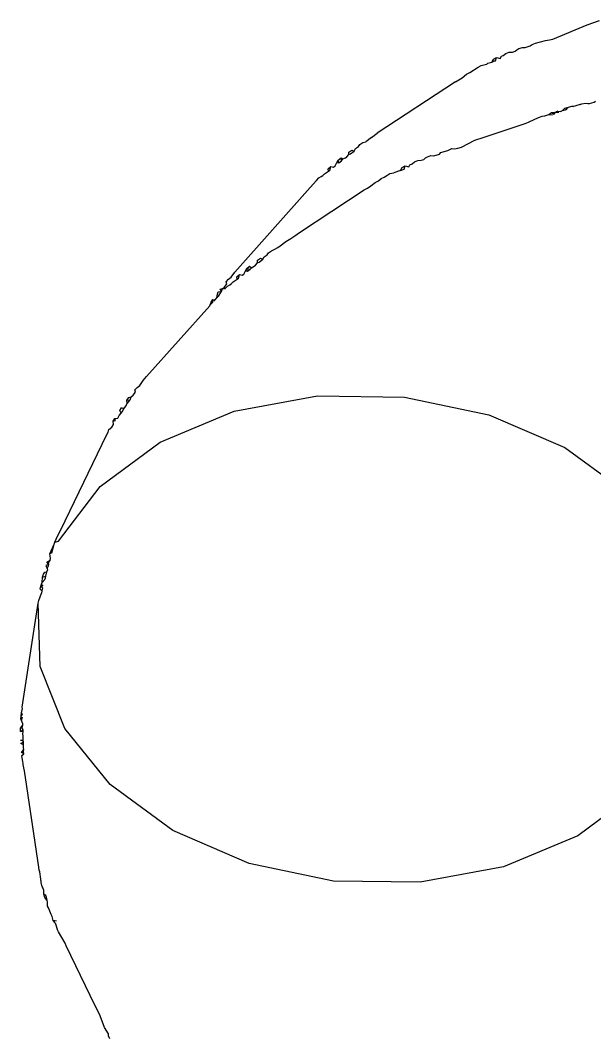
# Model space of a CAD drawing. Header units: inches. Extents: x 9636 to 21597, y -10243 to 557.
# Drawn here: x 14773.528 to 14774.12, y -8336.13 to -8335.081 of the extents above; entities that cross this region are included whole.
import ezdxf

# ---------------------------------------------------------------- set-up
doc = ezdxf.new("R2010")
doc.units = ezdxf.units.IN
doc.header["$MEASUREMENT"] = 0
doc.layers.add('Edges', color=7, linetype='Continuous')

# ---------------------------------------------------------------- blocks, each defined once
blk = doc.blocks.new('FF')
at = {"layer": 'Edges', "color": 252, "true_color": 0x939598}
for p, q in [((14774.1117, -8335.0859), (14774.1244, -8335.0814)), ((14774.0766, -8335.1006), (14774.1117, -8335.0859)), ((14774.0552, -8335.1061), (14774.0588, -8335.105)), ((14774.0588, -8335.105), (14774.0691, -8335.1023)), ((14774.0691, -8335.1023), (14774.0729, -8335.1014)), ((14774.0729, -8335.1014), (14774.0766, -8335.1006)), ((14774.0255, -8335.1177), (14774.0282, -8335.1156)), ((14774.0282, -8335.1156), (14774.0317, -8335.1142)), ((14774.0317, -8335.1142), (14774.0349, -8335.114)), ((14774.0349, -8335.114), (14774.0376, -8335.1131)), ((14774.0376, -8335.1131), (14774.0394, -8335.1116)), ((14774.0394, -8335.1116), (14774.0415, -8335.1105)), ((14774.0415, -8335.1105), (14774.0451, -8335.1093)), ((14774.0451, -8335.1093), (14774.0479, -8335.1094)), ((14774.0479, -8335.1094), (14774.0532, -8335.1075)), ((14774.0532, -8335.1075), (14774.0552, -8335.1061)), ((14774.0085, -8335.1264), (14774.0097, -8335.1256)), ((14774.0097, -8335.1256), (14774.0136, -8335.1246)), ((14774.0136, -8335.1246), (14774.0153, -8335.1214)), ((14774.0136, -8335.1246), (14774.0158, -8335.1232)), ((14774.0153, -8335.1214), (14774.0186, -8335.1198)), ((14774.0158, -8335.1232), (14774.0176, -8335.1232)), ((14774.0176, -8335.1232), (14774.0186, -8335.1198)), ((14774.0186, -8335.1198), (14774.0222, -8335.1207)), ((14774.0222, -8335.1207), (14774.0237, -8335.1184)), ((14774.0237, -8335.1184), (14774.0255, -8335.1177)), ((14773.9876, -8335.1368), (14773.991, -8335.1352)), ((14773.991, -8335.1352), (14773.9995, -8335.1296)), ((14773.9995, -8335.1296), (14774.0028, -8335.1278)), ((14774.0028, -8335.1278), (14774.0068, -8335.127)), ((14774.0068, -8335.127), (14774.0085, -8335.1264)), ((14773.9762, -8335.1446), (14773.8957, -8335.1977)), ((14773.9762, -8335.1446), (14773.9796, -8335.1428)), ((14773.9796, -8335.1428), (14773.9831, -8335.1405)), ((14773.9831, -8335.1405), (14773.9876, -8335.1368)), ((14774.1027, -8335.1682), (14774.1064, -8335.1673)), ((14774.1046, -8335.168), (14774.1064, -8335.1673)), ((14774.1064, -8335.1673), (14774.1101, -8335.1665)), ((14774.1101, -8335.1665), (14774.1124, -8335.1671)), ((14774.1124, -8335.1671), (14774.1144, -8335.1669)), ((14774.1144, -8335.1669), (14774.1189, -8335.1655)), ((14774.1189, -8335.1655), (14774.1206, -8335.1645)), ((14774.0683, -8335.1798), (14774.0725, -8335.1783)), ((14774.0725, -8335.1783), (14774.0752, -8335.1764)), ((14774.0725, -8335.1783), (14774.0762, -8335.1786)), ((14774.0752, -8335.1764), (14774.0792, -8335.1759)), ((14774.0752, -8335.1764), (14774.0779, -8335.1779)), ((14774.0779, -8335.1779), (14774.0792, -8335.1759)), ((14774.0817, -8335.175), (14774.0792, -8335.1759)), ((14774.0792, -8335.1759), (14774.0828, -8335.176)), ((14774.0817, -8335.175), (14774.0845, -8335.1753)), ((14774.0845, -8335.1753), (14774.0863, -8335.1741)), ((14774.0863, -8335.1741), (14774.0888, -8335.1719)), ((14774.0863, -8335.1741), (14774.0894, -8335.1734)), ((14774.0888, -8335.1719), (14774.0925, -8335.1709)), ((14774.0894, -8335.1734), (14774.0925, -8335.1709)), ((14774.0894, -8335.1734), (14774.0912, -8335.1728)), ((14774.0925, -8335.1709), (14774.0961, -8335.1699)), ((14774.0961, -8335.1699), (14774.0996, -8335.1695)), ((14774.0961, -8335.1699), (14774.0978, -8335.1701)), ((14774.0996, -8335.1695), (14774.1027, -8335.1682)), ((14774.0047, -8335.2019), (14774.0489, -8335.1873)), ((14774.0489, -8335.1873), (14774.0523, -8335.1857)), ((14774.0523, -8335.1857), (14774.0619, -8335.1815)), ((14774.0619, -8335.1815), (14774.0654, -8335.1801)), ((14774.0654, -8335.1801), (14774.0683, -8335.1798)), ((14773.8899, -8335.202), (14773.8957, -8335.1977)), ((14773.8763, -8335.2113), (14773.8779, -8335.2092)), ((14773.8779, -8335.2092), (14773.881, -8335.2073)), ((14773.881, -8335.2073), (14773.8841, -8335.2065)), ((14773.8899, -8335.202), (14773.8841, -8335.2065)), ((14773.9825, -8335.212), (14773.9962, -8335.2049)), ((14773.9962, -8335.2049), (14774.0047, -8335.2019)), ((14773.8643, -8335.2219), (14773.8665, -8335.2195)), ((14773.8664, -8335.217), (14773.8694, -8335.2149)), ((14773.8665, -8335.2195), (14773.8664, -8335.217)), ((14773.8665, -8335.2195), (14773.8683, -8335.2188)), ((14773.8683, -8335.2188), (14773.8719, -8335.216)), ((14773.8694, -8335.2149), (14773.8719, -8335.216)), ((14773.8719, -8335.216), (14773.8733, -8335.2132)), ((14773.8733, -8335.2132), (14773.8763, -8335.2113)), ((14773.9538, -8335.2208), (14773.9599, -8335.219)), ((14773.9599, -8335.219), (14773.9611, -8335.2175)), ((14773.9611, -8335.2175), (14773.9647, -8335.2164)), ((14773.9647, -8335.2164), (14773.9684, -8335.2154)), ((14773.9684, -8335.2154), (14773.9724, -8335.2132)), ((14773.9724, -8335.2132), (14773.9751, -8335.2137)), ((14773.9751, -8335.2137), (14773.9788, -8335.2129)), ((14773.9788, -8335.2129), (14773.9825, -8335.212)), ((14773.8522, -8335.2313), (14773.854, -8335.2278)), ((14773.854, -8335.2278), (14773.8556, -8335.2253)), ((14773.854, -8335.2278), (14773.8562, -8335.2282)), ((14773.8556, -8335.2253), (14773.8584, -8335.2231)), ((14773.8562, -8335.2282), (14773.8556, -8335.2253)), ((14773.8562, -8335.2282), (14773.8589, -8335.226)), ((14773.8562, -8335.2282), (14773.8576, -8335.2271)), ((14773.8576, -8335.2271), (14773.8589, -8335.226)), ((14773.8589, -8335.226), (14773.8584, -8335.2231)), ((14773.8584, -8335.2231), (14773.8601, -8335.2238)), ((14773.8589, -8335.226), (14773.8601, -8335.2238)), ((14773.8601, -8335.2238), (14773.8629, -8335.223)), ((14773.8629, -8335.223), (14773.8643, -8335.2219)), ((14773.9282, -8335.2321), (14773.9292, -8335.23)), ((14773.9292, -8335.23), (14773.9316, -8335.2291)), ((14773.9316, -8335.2291), (14773.9341, -8335.227)), ((14773.9341, -8335.227), (14773.9376, -8335.2256)), ((14773.9376, -8335.2256), (14773.9408, -8335.2254)), ((14773.9408, -8335.2254), (14773.9435, -8335.2245)), ((14773.9435, -8335.2245), (14773.9453, -8335.2231)), ((14773.9453, -8335.2231), (14773.9474, -8335.2219)), ((14773.9474, -8335.2219), (14773.951, -8335.2207)), ((14773.951, -8335.2207), (14773.9538, -8335.2208)), ((14773.8381, -8335.2423), (14773.8398, -8335.241)), ((14773.8398, -8335.241), (14773.8413, -8335.2393)), ((14773.8413, -8335.2393), (14773.8454, -8335.2366)), ((14773.8453, -8335.2342), (14773.8479, -8335.2318)), ((14773.8454, -8335.2366), (14773.8453, -8335.2342)), ((14773.8454, -8335.2366), (14773.8468, -8335.2355)), ((14773.8468, -8335.2355), (14773.8479, -8335.2318)), ((14773.8479, -8335.2318), (14773.8508, -8335.2324)), ((14773.8508, -8335.2324), (14773.8522, -8335.2313)), ((14773.9029, -8335.243), (14773.9055, -8335.241)), ((14773.9055, -8335.241), (14773.9087, -8335.2392)), ((14773.9087, -8335.2392), (14773.9127, -8335.2384)), ((14773.9198, -8335.2359), (14773.9127, -8335.2384)), ((14773.9198, -8335.2359), (14773.9212, -8335.2328)), ((14773.9198, -8335.2359), (14773.9235, -8335.2346)), ((14773.9212, -8335.2328), (14773.9246, -8335.2312)), ((14773.9235, -8335.2346), (14773.9246, -8335.2312)), ((14773.9246, -8335.2312), (14773.9282, -8335.2321)), ((14773.8266, -8335.2534), (14773.8332, -8335.2461)), ((14773.8332, -8335.2461), (14773.8356, -8335.2436)), ((14773.8356, -8335.2436), (14773.8381, -8335.2423)), ((14773.8855, -8335.2542), (14773.889, -8335.2519)), ((14773.889, -8335.2519), (14773.8936, -8335.2482)), ((14773.8936, -8335.2482), (14773.8969, -8335.2466)), ((14773.8969, -8335.2466), (14773.8998, -8335.2443)), ((14773.8998, -8335.2443), (14773.9029, -8335.243)), ((14773.7489, -8335.3407), (14773.8266, -8335.2534)), ((14773.8157, -8335.2998), (14773.8821, -8335.256)), ((14773.8821, -8335.256), (14773.8855, -8335.2542)), ((14773.8066, -8335.3059), (14773.8107, -8335.3031)), ((14773.8107, -8335.3031), (14773.8157, -8335.2998)), ((14773.7934, -8335.3153), (14773.7958, -8335.3135)), ((14773.7958, -8335.3135), (14773.8017, -8335.3091)), ((14773.8017, -8335.3091), (14773.8066, -8335.3059)), ((14773.7778, -8335.3274), (14773.7792, -8335.3247)), ((14773.7792, -8335.3247), (14773.7822, -8335.3227)), ((14773.7822, -8335.3227), (14773.7838, -8335.3207)), ((14773.7838, -8335.3207), (14773.7869, -8335.3187)), ((14773.7869, -8335.3187), (14773.7901, -8335.3168)), ((14773.7901, -8335.3168), (14773.7934, -8335.3153)), ((14773.7615, -8335.3368), (14773.7643, -8335.3345)), ((14773.7643, -8335.3345), (14773.7663, -8335.3363)), ((14773.7663, -8335.3363), (14773.7689, -8335.3344)), ((14773.7689, -8335.3344), (14773.7703, -8335.3333)), ((14773.7703, -8335.3333), (14773.7725, -8335.331)), ((14773.7724, -8335.3284), (14773.7753, -8335.3263)), ((14773.7725, -8335.331), (14773.7724, -8335.3284)), ((14773.7725, -8335.331), (14773.7742, -8335.3302)), ((14773.7742, -8335.3302), (14773.7778, -8335.3274)), ((14773.7753, -8335.3263), (14773.7778, -8335.3274)), ((14773.7424, -8335.3479), (14773.7454, -8335.3458)), ((14773.7454, -8335.3458), (14773.7489, -8335.3407)), ((14773.7512, -8335.3456), (14773.7539, -8335.3432)), ((14773.7514, -8335.348), (14773.7512, -8335.3456)), ((14773.7528, -8335.3469), (14773.7539, -8335.3432)), ((14773.7539, -8335.3432), (14773.7567, -8335.3438)), ((14773.7567, -8335.3438), (14773.7582, -8335.3427)), ((14773.7582, -8335.3427), (14773.7599, -8335.3393)), ((14773.7599, -8335.3393), (14773.7615, -8335.3368)), ((14773.7599, -8335.3393), (14773.7621, -8335.3397)), ((14773.7621, -8335.3397), (14773.7615, -8335.3368)), ((14773.7615, -8335.3368), (14773.7649, -8335.3375)), ((14773.7621, -8335.3397), (14773.7649, -8335.3375)), ((14773.7649, -8335.3375), (14773.7663, -8335.3363)), ((14773.7364, -8335.3576), (14773.7385, -8335.356)), ((14773.7385, -8335.356), (14773.7407, -8335.3528)), ((14773.7391, -8335.3575), (14773.7416, -8335.355)), ((14773.7401, -8335.3505), (14773.7424, -8335.3479)), ((14773.7407, -8335.3528), (14773.7401, -8335.3505)), ((14773.7416, -8335.355), (14773.744, -8335.3537)), ((14773.744, -8335.3537), (14773.7457, -8335.3524)), ((14773.7457, -8335.3524), (14773.7472, -8335.3507)), ((14773.7472, -8335.3507), (14773.7514, -8335.348)), ((14773.7514, -8335.348), (14773.7528, -8335.3469)), ((14773.7287, -8335.3692), (14773.7306, -8335.367)), ((14773.7306, -8335.367), (14773.7313, -8335.3633)), ((14773.7306, -8335.367), (14773.7322, -8335.3652)), ((14773.7313, -8335.3633), (14773.732, -8335.3609)), ((14773.732, -8335.3609), (14773.7353, -8335.3607)), ((14773.7322, -8335.3652), (14773.7353, -8335.3607)), ((14773.734, -8335.3581), (14773.7364, -8335.3576)), ((14773.7353, -8335.3607), (14773.734, -8335.3581)), ((14773.7353, -8335.3607), (14773.7364, -8335.3576)), ((14773.7364, -8335.3576), (14773.7391, -8335.3575)), ((14773.7233, -8335.3752), (14773.6582, -8335.4482)), ((14773.7233, -8335.3752), (14773.7245, -8335.3717)), ((14773.7233, -8335.3752), (14773.724, -8335.3738)), ((14773.724, -8335.3738), (14773.7265, -8335.3717)), ((14773.7245, -8335.3717), (14773.7264, -8335.3688)), ((14773.7265, -8335.3717), (14773.7264, -8335.3688)), ((14773.7264, -8335.3688), (14773.7287, -8335.3692)), ((14773.7275, -8335.3706), (14773.7287, -8335.3692)), ((14773.6548, -8335.4521), (14773.6582, -8335.4482)), ((14773.6461, -8335.4619), (14773.6483, -8335.4593)), ((14773.6483, -8335.4593), (14773.6513, -8335.4573)), ((14773.6513, -8335.4573), (14773.6548, -8335.4521)), ((14773.6379, -8335.4723), (14773.64, -8335.4696)), ((14773.6379, -8335.4723), (14773.6412, -8335.4722)), ((14773.64, -8335.4696), (14773.6424, -8335.469)), ((14773.6403, -8335.4736), (14773.6412, -8335.4722)), ((14773.6412, -8335.4722), (14773.6424, -8335.469)), ((14773.6424, -8335.469), (14773.6444, -8335.4674)), ((14773.6444, -8335.4674), (14773.6466, -8335.4643)), ((14773.6466, -8335.4643), (14773.6461, -8335.4619)), ((14773.7485, -8335.4838), (14773.8343, -8335.468)), ((14773.8343, -8335.468), (14773.9236, -8335.4692)), ((14773.9236, -8335.4692), (14774.0105, -8335.4874)), ((14773.6305, -8335.4831), (14773.6324, -8335.4802)), ((14773.6348, -8335.4814), (14773.6324, -8335.4802)), ((14773.633, -8335.4843), (14773.6348, -8335.4814)), ((14773.6348, -8335.4814), (14773.6366, -8335.4789)), ((14773.6366, -8335.4789), (14773.6381, -8335.4759)), ((14773.6366, -8335.4789), (14773.6376, -8335.4775)), ((14773.6381, -8335.4759), (14773.6379, -8335.4723)), ((14773.6381, -8335.4759), (14773.6403, -8335.4736)), ((14773.6238, -8335.4942), (14773.6255, -8335.4913)), ((14773.6255, -8335.4913), (14773.6284, -8335.4911)), ((14773.626, -8335.4935), (14773.6255, -8335.4913)), ((14773.6284, -8335.4911), (14773.6299, -8335.4881)), ((14773.6284, -8335.4911), (14773.6294, -8335.4897)), ((14773.6294, -8335.4897), (14773.6299, -8335.4881)), ((14773.6299, -8335.4881), (14773.632, -8335.4857)), ((14773.632, -8335.4857), (14773.6305, -8335.4831)), ((14773.632, -8335.4857), (14773.633, -8335.4843)), ((14773.6721, -8335.5157), (14773.7485, -8335.4838)), ((14774.0105, -8335.4874), (14774.089, -8335.5213)), ((14773.6186, -8335.5055), (14773.6193, -8335.5026)), ((14773.6193, -8335.5026), (14773.6223, -8335.5001)), ((14773.6223, -8335.5001), (14773.624, -8335.4975)), ((14773.6238, -8335.4942), (14773.626, -8335.4935)), ((14773.624, -8335.4975), (14773.6238, -8335.4942)), ((14773.5742, -8335.5966), (14773.6172, -8335.5078)), ((14773.6172, -8335.5078), (14773.6186, -8335.5055)), ((14773.6104, -8335.5613), (14773.6721, -8335.5157)), ((14774.089, -8335.5213), (14774.1538, -8335.5686)), ((14773.5676, -8335.6177), (14773.6104, -8335.5613)), ((14773.5649, -8335.6157), (14773.5742, -8335.5966)), ((14773.5629, -8335.6208), (14773.5635, -8335.6187)), ((14773.5635, -8335.6187), (14773.5649, -8335.6157)), ((14773.5635, -8335.6187), (14773.5676, -8335.6177)), ((14773.5586, -8335.6305), (14773.5598, -8335.6274)), ((14773.5598, -8335.6274), (14773.5629, -8335.6208)), ((14773.5606, -8335.6296), (14773.5598, -8335.6274)), ((14773.5606, -8335.6296), (14773.5629, -8335.6208)), ((14773.5554, -8335.6393), (14773.5587, -8335.6371)), ((14773.5575, -8335.6415), (14773.5554, -8335.6393)), ((14773.5572, -8335.6398), (14773.5587, -8335.6371)), ((14773.5575, -8335.6415), (14773.5572, -8335.6398)), ((14773.5606, -8335.6296), (14773.5586, -8335.6305)), ((14773.5587, -8335.6326), (14773.5586, -8335.6305)), ((14773.5591, -8335.6355), (14773.5587, -8335.6326)), ((14773.5587, -8335.6371), (14773.5591, -8335.6355)), ((14773.5519, -8335.6515), (14773.5534, -8335.6495)), ((14773.5534, -8335.6495), (14773.5555, -8335.6492)), ((14773.5543, -8335.6536), (14773.5555, -8335.6492)), ((14773.5575, -8335.6415), (14773.5544, -8335.6425)), ((14773.5544, -8335.6425), (14773.5559, -8335.6459)), ((14773.5555, -8335.6492), (14773.556, -8335.6476)), ((14773.5559, -8335.6459), (14773.5571, -8335.6431)), ((14773.5559, -8335.6459), (14773.556, -8335.6476)), ((14773.5571, -8335.6431), (14773.5575, -8335.6415)), ((14773.55, -8335.6618), (14773.5506, -8335.6602)), ((14773.5506, -8335.6602), (14773.5511, -8335.6547)), ((14773.5506, -8335.6602), (14773.5535, -8335.6569)), ((14773.5511, -8335.6547), (14773.5519, -8335.6515)), ((14773.5511, -8335.6547), (14773.5543, -8335.6536)), ((14773.5535, -8335.6569), (14773.554, -8335.6553)), ((14773.554, -8335.6553), (14773.5543, -8335.6536)), ((14773.5473, -8335.6787), (14773.5499, -8335.671)), ((14773.5487, -8335.6671), (14773.5493, -8335.6638)), ((14773.5504, -8335.6689), (14773.5487, -8335.6671)), ((14773.5493, -8335.6638), (14773.55, -8335.6618)), ((14773.5493, -8335.6638), (14773.5509, -8335.666)), ((14773.5504, -8335.6689), (14773.5499, -8335.671)), ((14773.5517, -8335.6641), (14773.55, -8335.6618)), ((14773.5509, -8335.666), (14773.5504, -8335.6689)), ((14773.5301, -8335.7884), (14773.5466, -8335.6813)), ((14773.5466, -8335.6813), (14773.5473, -8335.6787)), ((14773.5487, -8335.7467), (14773.5466, -8335.6813)), ((14773.5739, -8335.8105), (14773.5487, -8335.7467)), ((14773.529, -8335.7976), (14773.5293, -8335.7943)), ((14773.529, -8335.7976), (14773.5304, -8335.7961)), ((14773.5293, -8335.7943), (14773.5302, -8335.79)), ((14773.5304, -8335.7961), (14773.5293, -8335.7943)), ((14773.5302, -8335.79), (14773.5301, -8335.7884)), ((14773.5282, -8335.8101), (14773.5307, -8335.8072)), ((14773.5287, -8335.8009), (14773.529, -8335.7976)), ((14773.5294, -8335.8024), (14773.5287, -8335.8009)), ((14773.5294, -8335.8024), (14773.5304, -8335.7985)), ((14773.5307, -8335.8055), (14773.5294, -8335.8024)), ((14773.53, -8335.8101), (14773.5307, -8335.8072)), ((14773.5307, -8335.8072), (14773.5307, -8335.8055)), ((14773.5282, -8335.8134), (14773.5282, -8335.8101)), ((14773.5282, -8335.8134), (14773.5309, -8335.8118)), ((14773.5309, -8335.8134), (14773.5282, -8335.8134)), ((14773.5309, -8335.8118), (14773.53, -8335.8101)), ((14773.5306, -8335.8163), (14773.5309, -8335.8134)), ((14773.5311, -8335.818), (14773.5306, -8335.8163)), ((14773.5309, -8335.8134), (14773.5309, -8335.8118)), ((14773.5311, -8335.8196), (14773.5311, -8335.818)), ((14773.6205, -8335.8681), (14773.5739, -8335.8105)), ((14773.5283, -8335.8226), (14773.5311, -8335.8226)), ((14773.5285, -8335.8259), (14773.5313, -8335.8242)), ((14773.5314, -8335.8274), (14773.5285, -8335.8259)), ((14773.5311, -8335.8226), (14773.5311, -8335.8196)), ((14773.5313, -8335.8242), (14773.5311, -8335.8226)), ((14773.5313, -8335.8258), (14773.5311, -8335.8226)), ((14773.5313, -8335.8258), (14773.5313, -8335.8242)), ((14773.5314, -8335.8274), (14773.5313, -8335.8258)), ((14773.5313, -8335.8304), (14773.5314, -8335.8274)), ((14773.5292, -8335.8351), (14773.5316, -8335.832)), ((14773.5317, -8335.8365), (14773.5292, -8335.8351)), ((14773.5296, -8335.8384), (14773.5317, -8335.8365)), ((14773.5307, -8335.8447), (14773.5296, -8335.8384)), ((14773.5316, -8335.832), (14773.5313, -8335.8304)), ((14773.5314, -8335.8343), (14773.5316, -8335.832)), ((14773.5317, -8335.8365), (14773.5314, -8335.8343)), ((14773.531, -8335.8461), (14773.5307, -8335.8447)), ((14773.531, -8335.8476), (14773.531, -8335.8461)), ((14773.5316, -8335.8508), (14773.531, -8335.8476)), ((14773.5323, -8335.8541), (14773.5316, -8335.8508)), ((14773.5473, -8335.9531), (14773.5323, -8335.8541)), ((14773.6852, -8335.9154), (14773.6205, -8335.8681)), ((14774.1638, -8335.8754), (14774.1021, -8335.921)), ((14773.7637, -8335.9494), (14773.6852, -8335.9154)), ((14774.1021, -8335.921), (14774.0258, -8335.9529)), ((14773.5477, -8335.9564), (14773.5473, -8335.9531)), ((14773.8506, -8335.9675), (14773.7637, -8335.9494)), ((14774.0258, -8335.9529), (14773.94, -8335.9687)), ((14773.5482, -8335.9581), (14773.5477, -8335.9564)), ((14773.5491, -8335.9656), (14773.5482, -8335.9581)), ((14773.5495, -8335.9669), (14773.5491, -8335.9656)), ((14773.5497, -8335.9689), (14773.5491, -8335.9656)), ((14773.5503, -8335.9721), (14773.5497, -8335.9689)), ((14773.5522, -8335.9768), (14773.5503, -8335.9721)), ((14773.5522, -8335.9768), (14773.5511, -8335.9739)), ((14773.94, -8335.9687), (14773.8506, -8335.9675)), ((14773.5525, -8335.9812), (14773.5522, -8335.9768)), ((14773.5545, -8335.9824), (14773.5525, -8335.9812)), ((14773.5534, -8335.9844), (14773.5525, -8335.9812)), ((14773.5559, -8335.9875), (14773.5534, -8335.9844)), ((14773.5551, -8335.984), (14773.5545, -8335.9824)), ((14773.5559, -8335.9875), (14773.5551, -8335.984)), ((14773.5561, -8335.989), (14773.5559, -8335.9875)), ((14773.5562, -8335.9933), (14773.5561, -8335.989)), ((14773.5571, -8335.9951), (14773.5562, -8335.9933)), ((14773.5599, -8336.002), (14773.5571, -8335.9951)), ((14773.5609, -8336.0041), (14773.5599, -8336.002)), ((14773.5619, -8336.0083), (14773.5609, -8336.0041)), ((14773.5653, -8336.009), (14773.5619, -8336.0083)), ((14773.5641, -8336.0106), (14773.5619, -8336.0083)), ((14773.5641, -8336.0106), (14773.5659, -8336.0169)), ((14773.5674, -8336.0199), (14773.5659, -8336.0169)), ((14773.5744, -8336.0315), (14773.5674, -8336.0199)), ((14773.5755, -8336.0342), (14773.5744, -8336.0315)), ((14773.6002, -8336.0855), (14773.5755, -8336.0342)), ((14773.6102, -8336.1064), (14773.6002, -8336.0855)), ((14773.6149, -8336.1183), (14773.6102, -8336.1064)), ((14773.6191, -8336.1247), (14773.6149, -8336.1183)), ((14773.6189, -8336.1269), (14773.6191, -8336.1247)), ((14773.6204, -8336.1299), (14773.6189, -8336.1269))]:
    blk.add_line(p, q, dxfattribs=at)

msp = doc.modelspace()

# ---------------------------------------------------------------- block references
at = {"color": 18, "true_color": 0x000000}
msp.add_blockref('FF', (0, 0), dxfattribs=at)

doc.saveas('drawing.dxf')
